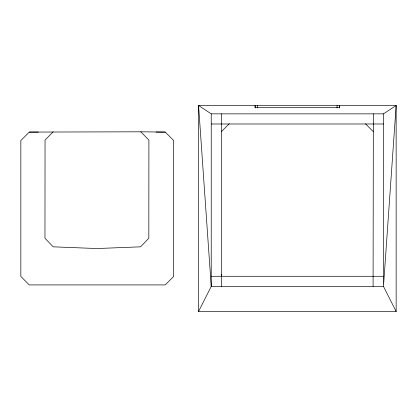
<?xml version="1.0" encoding="UTF-8"?>
<svg xmlns="http://www.w3.org/2000/svg" width="417" height="417" viewBox="0 0 417 417"><rect width="100%" height="100%" fill="white"/><g stroke="black" fill="none" stroke-linecap="round" stroke-linejoin="round"><path stroke-width="0.63" d="M373.085 286.416L373.351 113.851M198.565 311.515L211.231 286.416L211.231 113.851L198.565 105.485L198.565 311.515L396.15 311.515L396.15 105.485L198.565 105.485L211.231 286.416L383.484 286.416L396.15 311.515M53.204 131.808L45.046 140.086L44.968 238.222L53.199 246.828L96.906 248.537L140.581 246.828L148.822 238.222L148.905 140.081L140.769 131.803L29.294 132.085L20.85 140.529L20.85 276.471L29.294 284.915L165.236 284.915L173.68 276.471L173.68 140.524L165.236 132.085L140.769 131.803M221.443 131.584L229.272 123.755M383.484 113.851L396.15 105.485L383.484 286.416L383.484 113.851L211.231 113.851M211.231 123.985L383.484 123.985M29.294 132.085L38.4 132.085M156.13 132.085L165.236 132.085M211.231 276.283L383.484 276.283M365.443 123.755L373.278 131.584M221.208 274.339L221.364 276.283M339.579 108.019L339.579 105.485L339.579 107.471L255.141 107.477L255.136 105.485L255.136 108.019M337.045 105.485L337.045 107.977M257.67 105.485L257.67 107.977M221.364 113.851L221.364 286.416"/></g></svg>
